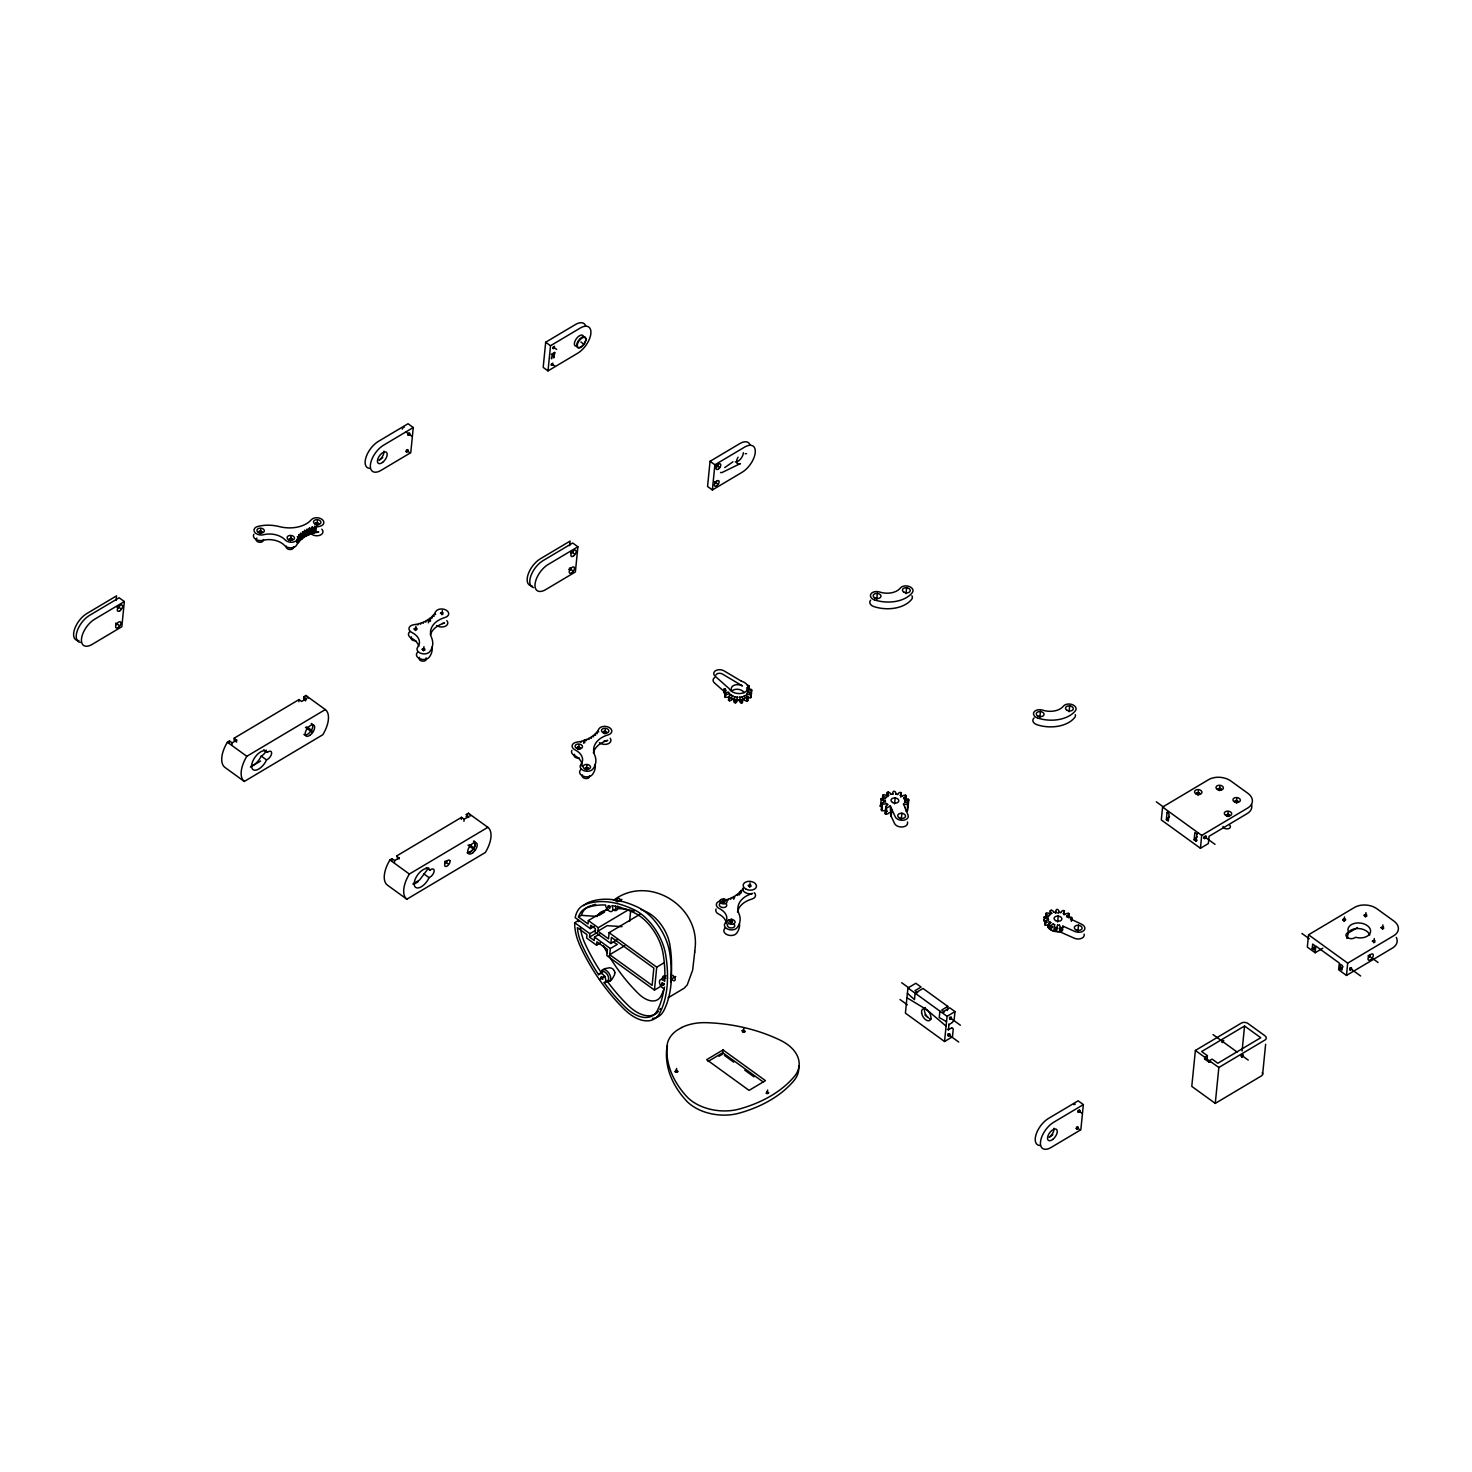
<?xml version="1.0" encoding="UTF-8"?>
<svg xmlns="http://www.w3.org/2000/svg" width="1472" height="1472" viewBox="0 0 1472 1472"><rect width="100%" height="100%" fill="white"/><g stroke="black" fill="none" stroke-linecap="round" stroke-linejoin="round"><path stroke-width="1.5" d="M668.067 997.814L684.149 988.227L687.24 984.915L692.65 970.085L694.692 952.292M694.71 950.967C702.236 906.862 648.802 873.338 613.401 900.386M309.451 528.025L309.58 529.166A34.923 22.908 5.7 0 0 308.531 529.626L306.912 529.129L307.206 530.27A34.923 22.908 5.7 0 0 306.231 530.803L304.575 530.398L304.998 531.539A34.923 22.908 5.7 0 0 304.115 532.11L302.422 531.815L302.993 532.919A34.923 22.908 5.7 0 0 302.183 533.563L300.472 533.361L301.19 534.428A34.923 22.908 5.7 0 0 300.49 535.109L298.761 535.017L299.607 536.047A34.923 22.908 5.7 0 0 299 536.783L297.27 536.783L298.264 537.777A34.923 22.908 5.7 0 0 297.123 539.635A6.698 4.398 5.7 0 1 291.622 542.266A6.698 4.398 5.7 0 1 285.2 539.948A17.075 11.206 5.7 0 0 263.543 534.741A6.698 4.398 5.7 0 1 254.619 532.183A6.698 4.398 5.7 0 1 257.747 526.479A29.79 19.541 5.7 0 1 279.275 526.59A27.453 18.014 5.7 0 0 311.328 519.708A6.698 4.398 5.7 0 1 322.331 519.598A6.698 4.398 5.7 0 1 319.277 526.442A34.923 22.908 5.7 0 0 316.351 526.994L314.934 526.258L314.787 527.381A34.923 22.908 5.7 0 0 313.61 527.712L312.119 527.05L312.119 528.19A34.923 22.908 5.7 0 0 310.997 528.595L309.451 528.025L308.881 533.6L310.445 534.189A34.923 22.908 5.7 0 1 311.549 533.784L311.567 532.643L313.058 533.306A34.923 22.908 5.7 0 1 314.217 532.974L314.254 531.705M583.869 740.398L583.85 741.538L582.36 740.876A34.923 22.908 5.7 0 1 581.201 741.207L581.035 742.33L579.618 741.594A34.923 22.908 5.7 0 1 576.711 742.164A6.698 4.398 5.7 0 0 572.166 745.494A6.698 4.398 5.7 0 0 575.055 749.91A17.075 11.206 5.7 0 1 580.814 764.575A6.698 4.398 5.7 0 0 583.832 770.647A6.698 4.398 5.7 0 0 592.774 769.175A29.79 19.541 5.7 0 0 594.706 755.099A27.453 18.014 5.7 0 1 608.286 734.822A6.698 4.398 5.7 0 0 609.537 727.646A6.698 4.398 5.7 0 0 598.865 728.971A34.923 22.908 5.7 0 1 597.724 730.83L598.699 731.823L596.988 731.805A34.923 22.908 5.7 0 1 596.362 732.541L597.227 733.59L595.498 733.479A34.923 22.908 5.7 0 1 594.78 734.16L595.498 735.246L593.786 735.043A34.923 22.908 5.7 0 1 592.977 735.669L593.566 736.773L591.854 736.478A34.923 22.908 5.7 0 1 590.971 737.067L591.413 738.19L589.738 737.803A34.923 22.908 5.7 0 1 588.763 738.318L589.058 739.459L587.438 738.981A34.923 22.908 5.7 0 1 586.39 739.441L586.537 740.582L584.973 740.011A34.923 22.908 5.7 0 1 583.869 740.398L583.593 743.194M677.838 1071.285L675.519 1070.346L676.752 1070.273M694.692 952.329L694.71 950.93M744.961 1031.449L744.85 1030.915M766.01 1093.144C772.598 1094.487 762.404 1090.292 768.789 1092.629M292.321 539.47L291.014 538.218L292.284 539.138M891.038 794.291L890.174 793.095A5.557 3.643 5.7 0 0 888.61 792.23L888.297 792.083A13.966 9.163 5.7 0 0 887.285 792.433L887.285 792.672A5.557 3.643 5.7 0 0 887.598 793.96L888.72 795.082M1051.689 910.34L1051.358 910.211A13.966 9.163 5.7 0 0 1050.346 910.561L1050.346 910.8A5.557 3.643 5.7 0 0 1050.658 912.088L1051.781 913.192M1199.754 793.813L1199.625 793.224M1229.506 815.267L1229.433 815.543M317.032 524.768L315.689 522.946L318.67 523.425M737.122 700.322L736.975 701.463A5.005 3.275 5.7 0 1 736.313 702.273A7.286 4.784 5.7 0 1 735.632 702.788A13.966 9.163 5.7 0 1 734.473 702.567A7.286 4.784 5.7 0 1 734.142 701.868A5.005 3.275 5.7 0 1 733.976 701.04L734.491 699.844M737.435 697.25L737.233 698.501A5.005 3.275 5.7 0 1 736.626 699.2A7.286 4.784 5.7 0 1 735.926 699.697A13.966 9.163 5.7 0 1 734.786 699.494A7.286 4.784 5.7 0 1 734.436 698.795A5.005 3.275 5.7 0 1 734.27 697.967L734.786 696.771M1057.172 928.262L1056.951 929.513A5.354 3.514 5.7 0 1 1056.344 930.212A7.286 4.784 5.7 0 1 1055.663 930.727A13.966 9.163 5.7 0 1 1054.504 930.506A7.286 4.784 5.7 0 1 1054.173 929.807A5.354 3.514 5.7 0 1 1054.007 928.979L1054.522 927.783M1057.466 925.189L1057.319 926.33A5.354 3.514 5.7 0 1 1056.657 927.139A7.286 4.784 5.7 0 1 1055.976 927.636A13.966 9.163 5.7 0 1 1054.817 927.434A7.286 4.784 5.7 0 1 1054.467 926.734A5.354 3.514 5.7 0 1 1054.32 925.906L1054.835 924.71A9.77 6.403 5.7 0 1 1053.179 923.993M116.049 600.466L116.509 595.884L86.811 613.566A16.744 8.39 -54.1 0 0 74.778 628.599A16.744 8.39 -54.1 0 0 77.059 640.375L77.409 640.467A16.744 8.39 -54.1 0 0 78.918 640.578M124.347 601.551L121.826 626.722L92.129 644.405A16.744 8.39 -54.1 0 1 81.494 638.903A16.744 8.39 -54.1 0 1 94.631 619.234L124.347 601.551L119.122 597.779L89.406 615.462A16.744 8.39 -54.1 0 0 77.188 631.046A16.744 8.39 -54.1 0 0 80.371 642.418M229.282 743.047L229.485 740.95L232.098 742.845L231.895 744.942M229.485 740.95L227.387 742.219A26.054 13.064 -54.1 0 0 224.866 767.372L244.297 781.448L322.81 734.73A26.054 13.064 -54.1 0 0 325.312 709.578L305.882 695.483L303.766 696.753L306.378 698.648L301.613 701.463L299 699.586L234.25 738.134L234.03 740.232L236.642 742.109M236.753 741.06L234.25 738.134M260.36 533.766L260.802 529.313M290.499 540.923L290.941 536.489M253.865 534.244A6.698 4.398 5.7 0 0 255.558 539.175A6.698 4.398 5.7 0 0 262.991 540.334A17.075 11.206 5.7 0 1 284.648 545.542A6.698 4.398 5.7 0 0 286.93 547.087L287.739 547.382A6.698 4.398 5.7 0 0 296.553 545.21A34.923 22.908 5.7 0 1 297.694 543.37L296.994 539.58M297.694 543.37L298.761 535.017M296.718 542.377L298.43 542.377L299 536.783M298.43 542.377A34.923 22.908 5.7 0 1 299.055 541.641L299.607 536.047M299.055 541.641L298.19 540.61L299.92 540.702A34.923 22.908 5.7 0 1 300.638 540.022L300.472 533.361M299.92 540.702L300.49 535.127M300.638 540.022L301.19 534.428M299.92 538.954L301.631 539.157L302.183 533.563M301.631 539.157A34.923 22.908 5.7 0 1 302.441 538.513L302.993 532.919M302.441 538.513L304.115 532.11M303.563 537.703A34.923 22.908 5.7 0 1 304.446 537.114L304.575 530.398M304.446 537.114L304.998 531.539M304.005 535.992L305.679 536.397L306.231 530.803M305.679 536.397A34.923 22.908 5.7 0 1 306.654 535.863L306.636 531.926M306.654 535.863L307.206 530.27M306.36 534.722L307.979 535.219L308.531 529.626M307.979 535.219A34.923 22.908 5.7 0 1 309.028 534.741L309.58 529.166M310.445 534.189L310.997 528.595M311.549 533.784L312.119 527.05M313.058 533.306L313.61 527.712M314.217 532.974L314.934 526.258M298.798 701.684L299 699.586M316.02 532.073L318.725 532.036L315.799 532.588L316.351 526.994M316.903 525.283L317.345 520.849M304.851 699.789L303.766 696.753M306.268 699.697L306.378 698.648M413.264 427.524L410.762 452.677L381.046 470.359A16.744 8.39 -54.1 0 1 370.41 464.858A16.744 8.39 -54.1 0 1 383.548 445.206L413.264 427.524L408.038 423.734L378.341 441.416A16.744 8.39 -54.1 0 0 365.921 457.571A16.744 8.39 -54.1 0 0 370.061 468.427M391.828 860.807L392.03 858.71L394.643 860.586L394.441 862.684M415.49 630.513L415.914 626.281M463.956 821.321L464.158 819.223L461.546 817.328L396.796 855.876L397.882 858.912M399.298 858.82L396.796 855.876M423.513 650.918L423.936 646.686M428.352 622.822L429.842 618.295A34.923 22.908 5.7 0 0 430.652 617.651L432.363 617.854L431.646 616.768A34.923 22.908 5.7 0 0 432.363 616.087L434.093 616.198L433.228 615.149A34.923 22.908 5.7 0 0 433.854 614.431L435.565 614.431L434.59 613.438A34.923 22.908 5.7 0 0 435.73 611.579A6.698 4.398 5.7 0 1 446.402 610.254A6.698 4.398 5.7 0 1 445.151 617.449A27.453 18.014 5.7 0 0 431.572 637.707A29.79 19.541 5.7 0 1 429.658 651.783A6.698 4.398 5.7 0 1 420.698 653.274A6.698 4.398 5.7 0 1 417.68 647.183A17.075 11.206 5.7 0 0 411.921 632.518A6.698 4.398 5.7 0 1 409.032 628.102A6.698 4.398 5.7 0 1 413.577 624.772A34.923 22.908 5.7 0 0 416.484 624.202L417.901 624.938L418.066 623.815A34.923 22.908 5.7 0 0 419.226 623.484L420.716 624.146L420.734 623.006A34.923 22.908 5.7 0 0 421.838 622.619L423.402 623.19L423.255 622.049A34.923 22.908 5.7 0 0 424.304 621.589L425.923 622.067L425.629 620.926A34.923 22.908 5.7 0 0 426.604 620.411L428.278 620.798L427.837 619.675A34.923 22.908 5.7 0 0 428.72 619.086M430.284 621.368L430.652 617.651M441.913 614.799L442.336 610.567M461.343 819.426L461.546 817.328M467.397 817.53L466.311 814.494L468.427 813.243L487.858 827.319A26.054 13.064 -54.1 0 1 485.337 852.49L406.842 899.208L387.412 885.132A26.054 13.064 -54.1 0 1 389.933 859.961L392.03 858.71M468.814 817.438L466.311 814.494M585.709 326.066A16.744 8.39 -54.1 0 0 582.636 322.92L582.286 322.828A16.744 8.39 -54.1 0 0 575.405 324.558L545.689 342.24L543.186 367.393L548.007 370.889L577.723 353.206A16.744 8.39 -54.1 0 0 590.861 333.555A16.744 8.39 -54.1 0 0 580.226 328.054L550.528 345.736L548.007 370.889M553.73 357.659L554.705 352.397L553.73 357.659A3.901 2.208 59.2 0 1 554.134 352.802M569.609 545.689L570.069 541.107L540.353 558.79A16.744 8.39 -54.1 0 0 528.338 573.804A16.744 8.39 -54.1 0 0 530.619 585.598L530.969 585.672A16.744 8.39 -54.1 0 0 532.073 585.801M577.889 546.774L575.386 571.946L545.67 589.628A16.744 8.39 -54.1 0 1 535.054 584.108A16.744 8.39 -54.1 0 1 548.191 564.457L577.889 546.774L572.682 543.002L542.966 560.685A16.744 8.39 -54.1 0 0 530.84 575.994A16.744 8.39 -54.1 0 0 533.563 587.567M578.533 749.579L578.974 745.145M584.697 742.808L584.973 740.011M586.5 770.003L586.942 765.569M604.863 733.884L605.305 729.45M607.55 909.144L588.358 920.552L588.027 923.974L578.459 917.038A37.223 21.013 59.2 0 1 586.114 908.114A123.519 69.699 59.2 0 1 605.544 905.004A5.207 2.944 59.2 0 0 610.696 911.628A5.207 2.944 59.2 0 0 611.855 905.63A123.519 69.699 59.2 0 1 634.598 912.953A37.223 21.013 59.2 0 1 663.118 953.764A123.519 69.699 59.2 0 1 664.7 981.272A5.207 2.944 59.2 0 0 659.438 981.419A5.207 2.944 59.2 0 0 663.964 988.632A123.519 69.699 59.2 0 1 657.469 1010.27A37.223 21.013 59.2 0 1 625.195 1007.069A123.501 69.699 59.2 0 1 604.164 982.689A5.207 2.944 59.2 0 0 604.274 975.918A5.207 2.944 59.2 0 0 598.589 974.685A123.501 69.699 59.2 0 1 582.36 945.723A37.223 21.013 59.2 0 1 577.392 927.673L586.96 934.61L586.629 938.032L596.546 945.208L600.374 942.926M599.748 934.002L594.541 937.094L594.21 940.516L589.518 937.13L589.849 933.69L595.682 930.23M578.643 921.693A40.958 23.11 59.2 0 1 578.643 920.35L574.687 922.705A40.958 23.11 59.2 0 0 580.226 946.202A127.236 71.815 59.2 0 0 624.367 1009.387A40.958 23.11 59.2 0 0 659.861 1012.92A127.236 71.815 59.2 0 0 665.675 954.721A40.958 23.11 59.2 0 0 634.303 909.825A127.236 71.815 59.2 0 0 584.366 904.838A40.958 23.11 59.2 0 0 575.184 917.682L590.364 928.666L590.695 925.244L595.387 928.648L595.056 932.07L610.843 943.497L617.762 939.375M596.546 945.208L596.878 941.786L607.439 949.44L606.832 955.586L654.451 990.086L662.124 985.522M639.823 914.388L609.114 932.659L608.506 938.823L597.945 931.169L598.276 927.728L628.986 909.457M610.843 943.497L611.45 937.351L653.844 968.061L652.114 985.394L609.721 954.684L610.328 948.538L617.265 944.417L613.254 941.933M629.593 921.435L630.678 910.506M654.451 990.086L656.733 967.159L664.406 962.596M750.076 445.133A16.744 8.39 -54.1 0 0 739.772 443.624L710.056 461.306L707.554 486.478L712.374 489.974L742.09 472.291A16.744 8.39 -54.1 0 0 755.228 452.622A16.744 8.39 -54.1 0 0 744.593 447.12L714.895 464.802L712.374 489.974M675.133 1071.69L676.182 1072.168L676.642 1068.414M726.322 693.68L725.788 693.606A5.005 3.275 5.7 0 1 724.629 693.238L724.279 688.896A6.826 4.471 5.7 0 1 724.831 688.749L726.101 690.534A5.005 3.275 5.7 0 1 724.942 690.147L724.022 689.724A13.966 9.163 5.7 0 1 724.114 688.951M724.831 688.749L724.537 691.822A6.826 4.471 5.7 0 0 723.985 691.969L723.801 692.024A13.966 9.163 5.7 0 0 723.727 692.797M729.192 696.771L727.481 697.286A5.005 3.275 5.7 0 1 726.23 697.286L725.162 697.176A13.966 9.163 5.7 0 1 724.684 696.44L724.997 693.349A7.286 4.784 5.7 0 1 725.641 692.834A5.005 3.275 5.7 0 1 726.579 692.318L728.658 692.134A9.77 6.403 5.7 0 0 729.744 693.735M725.162 697.176L725.457 694.103A13.966 9.163 5.7 0 1 724.997 693.349M732.578 699.163L731.492 700.157A5.005 3.275 5.7 0 1 730.443 700.562L729.45 700.782A13.966 9.163 5.7 0 1 728.53 700.23L728.842 697.158A7.286 4.784 5.7 0 1 729.026 696.477A5.005 3.275 5.7 0 1 729.45 695.722L730.774 694.858M729.45 700.782L729.762 697.691A13.966 9.163 5.7 0 1 728.842 697.158M734.473 702.567L734.786 699.494M735.632 702.788L735.926 699.697M741.796 699.991L742.495 701.224A5.005 3.275 5.7 0 1 742.477 702.052A7.286 4.784 5.7 0 1 742.256 702.733A13.966 9.163 5.7 0 1 741.134 702.898L741.446 699.826A7.286 4.784 5.7 0 1 740.674 699.274A5.005 3.275 5.7 0 1 739.938 698.556L739.533 697.286M742.256 702.733L742.569 699.66A7.286 4.784 5.7 0 0 742.79 698.979M723.249 902.888L723.672 898.656M743.599 699.384L744.703 700.359A5.005 3.275 5.7 0 0 745.954 700.874A7.286 4.784 5.7 0 0 747.003 701.132L747.298 698.059A13.966 9.163 5.7 0 0 748.144 697.562L748.402 697.71A5.005 3.275 5.7 0 0 749.653 697.783A7.286 4.784 5.7 0 0 750.72 697.691A13.966 9.163 5.7 0 0 751.07 696.974L751.382 693.901A7.286 4.784 5.7 0 0 750.628 693.349A5.005 3.275 5.7 0 0 749.616 692.797L747.721 692.41M747.003 701.132A13.966 9.163 5.7 0 0 747.831 700.635L748.144 697.562A7.286 4.784 5.7 0 0 747.85 696.863M748.733 689.558L749.303 686.062A13.966 9.163 5.7 0 0 748.586 685.418A7.286 4.784 5.7 0 0 747.518 685.455M750.72 697.691L751.014 694.618A13.966 9.163 5.7 0 0 751.382 693.901M749.653 694.066A5.005 3.275 5.7 0 0 750.591 693.772A7.286 4.784 5.7 0 0 751.438 693.367L751.75 690.294A13.966 9.163 5.7 0 0 751.53 689.522A7.286 4.784 5.7 0 0 750.518 689.227A5.005 3.275 5.7 0 0 749.266 689.043L747.39 689.264M731.271 923.312L731.694 919.08M733.718 899.226L735.227 895.694A34.923 22.908 5.7 0 0 736.11 895.105L737.803 895.399L737.233 894.295A34.923 22.908 5.7 0 0 738.042 893.67L739.754 893.872L739.036 892.786A34.923 22.908 5.7 0 0 739.754 892.106L741.465 892.216L740.618 891.167A34.923 22.908 5.7 0 0 741.226 890.431L742.955 890.45C742.146 887.156 742.771 887.726 743.342 890.836A6.698 4.398 5.7 0 0 750.83 893.762L752.542 893.449L750.168 894.24A27.453 18.014 5.7 0 0 738.962 913.726A29.79 19.541 5.7 0 1 737.03 927.802A6.698 4.398 5.7 0 1 728.07 929.274A6.698 4.398 5.7 0 1 725.07 923.202A17.075 11.206 5.7 0 0 719.311 908.537A6.698 4.398 5.7 0 1 716.386 904.25A6.698 4.398 5.7 0 1 720.526 900.864M708.032 1061.496L722.77 1052.719L723.046 1049.922L765.44 1080.632L749.064 1090.384L706.67 1059.674L723.046 1049.922M739.459 894.902L739.754 892.106M740.95 893.228L741.226 890.431M749.653 887.174L750.076 882.942M743.378 1032.369L743.765 1028.45M766.912 1093.733L767.648 1090.034M876.76 599.325L877.367 593.161M882.409 807.061A5.354 3.514 5.7 0 1 881.231 806.674A7.286 4.784 5.7 0 1 880.33 806.251L881.397 798.67M885.794 810.207L884.083 810.722A5.354 3.514 5.7 0 1 882.832 810.741A7.286 4.784 5.7 0 1 881.765 810.612A13.966 9.163 5.7 0 1 881.286 809.876L881.967 803.178A7.286 4.784 5.7 0 1 882.611 802.645A5.354 3.514 5.7 0 1 883.55 802.13M882.298 799.866L882.758 795.395A13.966 9.163 5.7 0 1 883.366 794.77L883.715 794.788A5.557 3.643 5.7 0 1 885.666 795.119L887.23 795.966M881.765 810.612L882.446 803.914A13.966 9.163 5.7 0 1 881.967 803.178M882.924 799.241L883.366 794.77M906.016 593.658L906.642 587.512M889.18 812.599L888.113 813.611A5.354 3.514 5.7 0 1 887.064 813.998A7.286 4.784 5.7 0 1 886.07 814.218A13.966 9.163 5.7 0 1 885.15 813.685L885.813 806.969A7.286 4.784 5.7 0 1 885.997 806.288A5.354 3.514 5.7 0 1 886.42 805.534L887.745 804.669M886.843 796.904L887.285 792.433M886.07 814.218L886.733 807.502A13.966 9.163 5.7 0 1 885.813 806.969M887.855 796.554L888.297 792.083M891.075 816.022L891.646 809.14A6.385 4.177 5.7 0 1 891.278 808.146L890.358 805.975L890.615 814.844A6.385 4.177 5.7 0 0 890.983 815.856L894.571 823.51A6.698 4.398 5.7 0 0 902.667 826.951A6.698 4.398 5.7 0 0 907.47 821.983M891.204 816.04L891.793 809.324M894.59 803.896L895.197 797.75M900.79 797.198L901.232 792.727A13.966 9.163 5.7 0 0 900.165 792.341A7.286 4.784 5.7 0 0 899.3 792.709A5.354 3.514 5.7 0 0 898.435 793.261L897.791 794.438M901.287 819.223L901.913 813.078M905.114 799.701L905.556 795.23A7.286 4.784 5.7 0 0 904.489 795.266A5.354 3.514 5.7 0 0 903.311 795.487L901.876 796.26M905.832 800.345L906.274 795.874A13.966 9.163 5.7 0 0 905.556 795.23M906.09 811.219A5.557 3.643 5.7 0 0 906.973 811.164L908.5 799.333A7.286 4.784 5.7 0 0 907.488 799.038A5.354 3.514 5.7 0 0 906.237 798.854L904.36 799.075M908.5 799.333A13.966 9.163 5.7 0 1 908.721 800.106L907.672 810.428A13.966 9.163 5.7 0 1 907.322 811.146M947.398 1010.51L947.802 1006.406L923.018 988.466L916.946 992.073L914.995 990.656L921.067 987.05L915.842 983.259L907.93 987.97L905.409 1013.141L944.546 1041.495L952.476 1036.766L953.175 1029.609A4.122 2.061 -54.1 0 0 951.795 1027.971M915.106 993.177L914.462 999.598L907.396 993.287M939.89 1011.135L939.246 1017.557L946.533 1021.642M944.546 1041.495L947.066 1016.324L954.978 1011.614L949.771 1007.823L943.699 1011.448L941.73 1010.031L947.802 1006.406M947.416 1029.37A3.901 2.208 59.2 0 0 948.446 1029.756L948.962 1024.604A3.901 2.208 59.2 0 0 948.594 1024.126M954.978 1011.614L954.279 1018.642A4.085 2.042 -54.1 0 1 952.384 1022.359M1039.821 717.453L1040.446 711.289M1045.819 921.546A5.557 3.643 5.7 0 1 1044.071 920.883L1044.458 916.798A5.557 3.643 5.7 0 1 1046.334 916.504L1048.266 916.798M1049.223 924.71L1047.512 925.226A5.557 3.643 5.7 0 1 1045.562 925.152L1045.194 925.115A13.966 9.163 5.7 0 1 1044.715 924.379L1045.028 921.288A7.286 4.784 5.7 0 1 1045.672 920.773A5.354 3.514 5.7 0 1 1046.61 920.258L1048.45 919.945M1046.721 917.829A5.557 3.643 5.7 0 1 1045.69 916.817L1045.819 913.523A13.966 9.163 5.7 0 1 1046.426 912.898L1046.794 912.916A5.557 3.643 5.7 0 1 1048.726 913.247L1050.29 914.094M1045.194 925.115L1045.506 922.042A13.966 9.163 5.7 0 1 1045.028 921.288M1069.095 711.786L1069.702 705.64M1050.75 929.77L1050.07 929.274A10.194 6.679 5.7 0 1 1049.665 928.924L1049.518 928.795A13.966 9.163 5.7 0 1 1048.561 928.17L1048.874 925.097A7.286 4.784 5.7 0 1 1049.058 924.416A5.354 3.514 5.7 0 1 1049.481 923.662L1050.824 922.797M1050.346 910.561L1050.033 913.873A5.557 3.643 5.7 0 0 1050.198 914.811M1052.609 927.102L1051.542 928.096A5.557 3.643 5.7 0 1 1049.83 928.63L1049.794 925.63A13.966 9.163 5.7 0 1 1048.874 925.097M1054.504 930.506L1054.817 927.434M1055.663 930.727L1055.976 927.636M1057.65 922.024L1058.258 915.878M1062.545 929.182L1062.563 929.568A5.98 3.919 5.7 0 1 1062.526 929.936A6.9 4.526 5.7 0 1 1062.361 930.488L1062.287 930.672A13.966 9.163 5.7 0 1 1061.165 930.838L1061.478 927.765A7.286 4.784 5.7 0 1 1060.705 927.213A5.354 3.514 5.7 0 1 1059.969 926.495L1059.564 925.226M1062.287 930.672L1062.858 926.109L1074.836 931.463A6.698 4.398 5.7 0 0 1083.962 930.451A6.698 4.398 5.7 0 0 1081.718 924.287L1070.291 918.859A6.348 4.158 5.7 0 0 1071.579 918.344L1071.782 918.234A13.966 9.163 5.7 0 0 1071.579 917.461A7.286 4.784 5.7 0 0 1070.549 917.166A5.354 3.514 5.7 0 0 1069.316 916.982L1067.439 917.203M1060.852 912.566L1061.422 911.499A5.354 3.514 5.7 0 1 1062.361 910.837A7.286 4.784 5.7 0 1 1063.226 910.469A13.966 9.163 5.7 0 1 1064.293 910.837L1064.035 914.149A5.557 3.643 5.7 0 1 1064.072 914.866M1064.937 914.388L1066.225 913.652A5.354 3.514 5.7 0 1 1067.55 913.394A7.286 4.784 5.7 0 1 1068.617 913.358L1068.322 916.43A13.966 9.163 5.7 0 1 1069.04 917.074L1068.911 917.295A5.557 3.643 5.7 0 1 1068.525 917.81M1069.132 916.982L1069.334 914.002A13.966 9.163 5.7 0 0 1068.617 913.358M1071.266 920.534L1071.579 917.461M1071.469 921.306L1071.782 918.234M1077.909 931.206L1078.516 925.06M1083.355 1104.607L1080.834 1129.76L1051.137 1147.442A16.744 8.39 -54.1 0 1 1040.502 1141.941A16.744 8.39 -54.1 0 1 1053.639 1122.29L1083.355 1104.607L1078.13 1100.817L1048.414 1118.499A16.744 8.39 -54.1 0 0 1036.012 1134.654A16.744 8.39 -54.1 0 0 1040.134 1145.51M1200.434 848.277L1201.704 835.415L1247.722 808.018A15.824 10.378 5.7 0 0 1247.87 793.316L1230.905 781.025A15.824 10.378 5.7 0 0 1208.586 779.663L1162.586 807.061L1161.298 819.922L1200.434 848.277L1208.346 843.548L1209.082 836.28L1247.17 813.611A15.824 10.378 5.7 0 0 1251.568 804.485M1167.075 812.415L1169.026 813.832L1168.308 821.1L1166.358 819.683L1167.075 812.415L1168.418 811.624M1197.95 794.972L1198.374 790.722M1194.142 839.813L1194.859 832.545L1196.828 833.962L1196.092 841.23L1194.142 839.813L1197.306 836.611M1219.405 790.648L1219.828 786.379M1215.265 1103.393L1218.853 1067.476L1264.871 1040.078A4.655 3.054 5.7 0 0 1264.908 1035.754L1247.943 1023.463A4.655 3.054 5.7 0 0 1241.393 1023.077L1195.374 1050.456L1191.786 1086.391L1215.265 1103.393L1261.283 1075.995A4.655 3.054 5.7 0 0 1262.24 1072.61M1227.703 816.518L1228.126 812.268M1204.593 1058.938L1204.758 1057.264L1207.39 1055.7L1201.649 1051.542L1244.558 1026.002L1260.75 1037.723L1217.822 1063.262L1212.082 1059.104L1209.45 1060.668L1209.285 1062.342L1204.593 1058.938L1205.77 1058.239L1218.853 1067.476M1206.93 1060.245L1207.39 1055.7M1236.351 802.921L1236.774 798.67M1242.074 1051.045L1244.558 1026.002M1262.645 1074.192L1265.626 1044.255M1315.158 952.752L1315.821 946.054L1339.318 963.056L1338.637 969.772L1346.475 975.439L1347.69 963.148L1393.708 935.75A15.824 10.378 5.7 0 0 1393.855 921.03L1376.89 908.758A15.824 10.378 5.7 0 0 1354.571 907.396L1308.553 934.794L1307.338 947.085L1315.158 952.752L1322.831 948.189M1312.214 948.538L1312.674 944.067L1314.625 945.484L1314.183 949.955L1312.214 948.538L1315.269 946.735M1344.083 921.27L1344.506 916.964M1340.017 968.668L1340.458 964.197L1342.409 965.614L1341.967 970.085L1340.017 968.668L1343.053 966.865M1346.88 938.418L1348.536 932.162A11.353 7.452 5.7 0 1 1358.122 922.926A11.353 7.452 5.7 0 1 1370.524 931.923A11.353 7.452 5.7 0 1 1355.583 937.278L1354.479 937.922A5.023 3.294 5.7 0 1 1347.395 937.498A5.023 3.294 5.7 0 1 1347.432 932.825L1348.536 932.162M1365.501 917.111L1365.942 912.64M1373.818 942.816L1374.259 938.51M1382.447 929.402L1382.907 924.913M895.73 794.07L895.804 792.911A5.557 3.643 5.7 0 0 894.939 791.568L894.755 791.347A13.966 9.163 5.7 0 0 893.578 791.329L893.394 791.531A5.557 3.643 5.7 0 0 892.768 792.727L893.044 794.015M1058.791 912.18L1058.828 910.91A5.557 3.643 5.7 0 0 1058 909.696L1057.816 909.475A13.966 9.163 5.7 0 0 1056.638 909.457L1056.473 909.659A5.557 3.643 5.7 0 0 1055.829 910.855L1056.105 912.125M725.291 900.956L725.438 899.834A34.923 22.908 5.7 0 0 726.616 899.502L728.106 900.165L728.106 899.024A34.923 22.908 5.7 0 0 729.229 898.638L730.793 899.208L730.646 898.067A34.923 22.908 5.7 0 0 731.694 897.607L733.314 898.086L733.019 896.945A34.923 22.908 5.7 0 0 733.994 896.43M315.394 523.498L318.21 524.529M885.15 813.685L885.187 813.446A5.557 3.643 5.7 0 1 885.408 812.765M588.266 768.182C580.906 766.544 591.873 770.5 585.672 769.249M428.702 867.836L419.594 879.98L412.786 884.065M614.229 970.692L613.327 969.404A5.189 5.097 89 0 0 611.634 968.282L610.862 968.024A7.526 7.397 85.6 0 0 609.298 967.803L604.918 968.65A13.285 13.027 75.6 0 0 602.14 970.269L601.459 972.974L598.589 974.685M1226.25 814.697L1229.414 814.844M315.431 523.333L318.633 523.351M1368.206 956.009L1370.082 954.886L1368.978 957.076L1369.972 954.776L1368.224 955.954M1221.079 789.728L1219.331 790.317M445.041 861.911C444.36 866.346 449.107 858.452 445.298 861.543M677.709 1071.708L675.114 1071.671M742.274 1030.621C746.249 1028.321 739.054 1032.939 744.703 1031.872M749.303 686.062L748.88 686.688A5.005 3.275 5.7 0 1 748.181 687.332L746.543 687.958M906.274 795.874L906.145 796.094A5.557 3.643 5.7 0 1 905.151 797.162L903.514 797.769A9.77 6.403 5.7 0 1 904.139 798.983M1069.334 914.002L1069.224 914.222A5.557 3.643 5.7 0 1 1068.212 915.29L1066.593 915.897M742.127 1030.768L744.685 1031.89M259.164 531.447L261.924 531.594M732.89 696.072L731.805 697.084A5.005 3.275 5.7 0 1 730.756 697.47L729.762 697.691M889.861 805.902L888.775 806.895A5.557 3.643 5.7 0 1 887.064 807.429L886.733 807.502M1052.922 924.011L1051.836 925.023A5.557 3.643 5.7 0 1 1050.125 925.557L1049.794 925.63M1166.358 819.683L1169.522 816.482M1196.092 841.23L1197.159 840.162M621.202 907.562L618.847 907.47M900.238 795.322L901.177 794.254A5.557 3.643 5.7 0 0 901.269 792.948L901.232 792.727M1063.299 913.431L1064.238 912.364A5.557 3.643 5.7 0 0 1064.33 911.076L1064.293 910.837M571.78 551.282L573.013 551.466L572.056 551.08M916.394 992.809L917.7 992.588M881.286 809.876L881.489 809.692A5.557 3.643 5.7 0 1 882.446 809.048M729.339 698.611L729.155 698.795A5.005 3.275 5.7 0 0 728.714 699.55A7.286 4.784 5.7 0 0 728.53 700.23M1049.278 926.642L1050.511 925.87M728.364 920.294L729.321 919.724A3.717 2.447 5.7 0 1 735.043 921.601A3.717 2.447 5.7 0 1 730.646 924.214A3.717 2.447 5.7 0 1 728.364 920.294L729.321 919.724M577.65 747.022L580.244 747.592M603.833 731.418L606.611 732.007M1220.914 789.93L1219.534 790.317M943.258 1012.055L944.454 1011.963M677.543 1071.855L676.2 1072.168M382.738 457.663L379.04 460.258A6.882 3.459 -54.1 0 0 383.879 451.186M724.721 467.599L732.946 461.84M1052.83 1134.746L1049.131 1137.341A6.882 3.459 -54.1 0 0 1053.952 1128.27M318.246 524.492L317.234 524.768M303.545 698.85L304.299 699.053A22.338 11.187 -54.1 0 1 305.55 700.93M232.098 742.845L236.863 740.011M244.297 781.448A26.054 13.064 -54.1 0 1 246.818 756.295L325.312 709.578M251.215 766.121A11.353 5.686 -54.1 0 0 261.225 756.056L262.31 755.394A5.023 2.521 -54.1 0 0 266.156 750.094M267.315 752.376L268.419 751.714A5.023 2.521 -54.1 0 1 271.602 753.37A5.023 2.521 -54.1 0 1 267.665 759.276L266.561 759.92A11.353 5.686 -54.1 0 1 254.012 770.095A11.353 5.686 -54.1 0 1 255.337 756.792A11.353 5.686 -54.1 0 1 267.315 752.376L263.764 749.782M250.406 767.078L260.581 761.042M466.09 816.592L466.845 816.794A22.338 11.187 -54.1 0 1 467.213 817.218M394.643 860.586L399.39 857.771M464.158 819.223L468.924 816.39M406.842 899.208A26.054 13.064 -54.1 0 1 409.363 874.037L487.858 827.319M429.861 870.118L430.965 869.474A5.023 2.521 -54.1 0 1 434.148 871.13A5.023 2.521 -54.1 0 1 430.21 877.018L429.106 877.662A11.353 5.686 -54.1 0 1 416.558 887.837A11.353 5.686 -54.1 0 1 417.882 874.552A11.353 5.686 -54.1 0 1 429.861 870.118L426.291 867.542M414.644 883.826L418.03 881.802M578.459 917.038L581.311 915.345A37.223 21.013 59.2 0 1 588.966 906.421A123.519 69.699 59.2 0 1 590.585 905.795M606.556 908.482L610.254 906.292M618.442 901.416L621.883 899.374M599.104 915.363L604.55 912.106M590.364 928.666L594.228 926.348M597.945 931.169L607.182 925.667L622.012 926.642M589.518 937.13L597.264 932.494M609.721 954.684L624.698 945.76M599.472 979.561L605.01 976.249M604.164 982.689L609.776 981.18A13.285 12.935 -87.2 0 0 612.168 979.027L614.394 975.09A7.526 7.378 89.4 0 0 614.689 973.507L614.707 972.679M660.45 985.633L664.148 983.425M670.625 979.579L675.777 976.506M718.98 1056.289L722.623 1054.118M1196.828 833.962L1198.042 833.244M948.962 1024.604L951.464 1023.095A3.625 1.822 -54.1 0 0 952.145 1022.562M948.446 1029.756L950.949 1028.266A3.625 1.822 -54.1 0 1 951.611 1028.026M1347.745 933.358L1357.35 927.654M1346.475 975.439L1392.475 948.042A15.824 10.378 5.7 0 0 1396.284 937.406M1209.285 1062.342L1210.462 1061.643M585.488 767.538L587.99 767.795M886.07 811.974L887.082 811.385M603.87 731.4L606.372 731.676M259.348 531.3L260.838 531.061M907.782 806.969L908.04 806.822A13.966 9.163 5.7 0 0 907.838 806.049M577.65 747.095L578.974 746.893M741.097 700.01L741.465 699.936A13.966 9.163 5.7 0 0 742.569 699.66L744.004 699.034A9.421 6.182 5.7 0 0 744.906 698.501M1198.981 794.549L1198.171 794.678M1228.715 816.095L1228.329 816.187M883.55 802.148L885.371 801.817M729.505 693.698L727.794 694.195A5.005 3.275 5.7 0 1 726.542 694.214L725.457 694.103M886.475 803.51L884.764 804.025A5.557 3.643 5.7 0 1 882.795 803.951L882.446 803.914M1049.536 921.638L1047.825 922.134A5.557 3.643 5.7 0 1 1045.856 922.079L1045.506 922.042M742.55 699.642L742.753 699.568A9.77 6.403 5.7 0 0 743.342 699.347M880.716 805.386L880.403 805.478A13.966 9.163 5.7 0 0 880.33 806.251M1044.145 919.871L1043.832 919.963A13.966 9.163 5.7 0 0 1043.758 920.736M1237.106 802.59L1238.173 801.596L1236.811 802.626M605.691 733.314C608.58 732.007 603.667 733.792 605.581 733.35M745.182 453.67L746.525 453.744M739.827 700.194L736.92 700.175M1219.552 788.127L1217.914 788.9L1220.914 788.679M1227.63 814.016L1228.844 814.292M739.018 700.249L738.594 700.249A9.77 6.403 5.7 0 1 737.325 700.212M885.022 800.437L883.071 800.345A5.557 3.643 5.7 0 1 881.305 799.682L880.992 799.535A13.966 9.163 5.7 0 1 881.084 798.762M1048.082 918.565L1046.132 918.473A5.557 3.643 5.7 0 1 1044.366 917.81L1044.071 917.663A13.966 9.163 5.7 0 1 1044.145 916.89M747.868 691.03L749.8 691.012A5.005 3.275 5.7 0 0 750.904 690.699A7.286 4.784 5.7 0 0 751.75 690.294M904.838 800.842L906.77 800.842A5.354 3.514 5.7 0 0 907.874 800.51A7.286 4.784 5.7 0 0 908.721 800.106M581.311 915.345L597.282 916.449A26.054 14.702 59.2 0 1 602.122 911.536A112.332 63.406 59.2 0 1 608.506 909.586M1219.607 788.127L1220.766 788.55M1198.392 792.506L1196.552 793.058L1199.57 793.114M1237.032 800.492L1235.321 800.658L1237.97 801.062M904.691 802.222L906.586 802.626A5.354 3.514 5.7 0 1 907.598 803.16A7.286 4.784 5.7 0 1 908.353 803.712A13.966 9.163 5.7 0 1 907.985 804.43A7.286 4.784 5.7 0 1 906.936 804.522A5.354 3.514 5.7 0 1 905.685 804.448L903.882 803.859M1227.409 816.15L1226.489 815.69M315.578 532.018L315.358 531.962A5.023 3.294 5.7 0 1 314.474 531.76L315.799 532.588M885.187 798.67L883.274 798.376A5.557 3.643 5.7 0 0 881.397 798.689M891.83 809.324L895.234 816.794A6.698 4.398 5.7 0 0 903.514 820.217A6.698 4.398 5.7 0 0 908.04 815.028L904.857 807.539M748.218 697.691L746.598 697.121M467.415 852.73C472.089 852.509 477.37 845.627 474.37 841.469M735.172 699.881L732.835 699.126A9.605 6.311 5.7 0 1 731.786 698.611L731.437 698.409M1197.435 794.53L1196.902 794.273M615.885 901.177L617.21 901.618M885.831 797.401L884.102 796.72A5.557 3.643 5.7 0 1 882.924 795.616L882.758 795.395M1048.892 915.529L1047.31 914.922A5.557 3.643 5.7 0 1 1046.003 913.726L1045.819 913.523M577.834 748.935L580.152 748.567L577.631 748.825M746.911 694.048L748.714 694.637A5.005 3.275 5.7 0 0 749.966 694.692A7.286 4.784 5.7 0 0 751.014 694.618M474.334 841.45L473.487 841.23A6.698 3.349 -54.1 0 1 474.15 847.688A6.698 3.349 -54.1 0 1 467.231 852.693M1052.149 930.543L1059.766 931.739L1074.174 938.161A6.698 4.398 5.7 0 0 1081.405 938.4A6.698 4.398 5.7 0 0 1084.128 934.131M259.422 532.919L262.2 532.22L259.311 532.846M580.87 342.001L583.869 344.172M553.178 346.932L556.674 349.453M716.238 465.06L719.734 467.581M545.689 342.24L550.528 345.736M710.056 461.306L714.895 464.802M551.503 363.694L554.999 366.234M714.564 481.822L718.06 484.362M1156.311 801.835L1163.653 807.153M1204.022 836.39L1215.026 844.358M1368.776 955.733L1378.086 962.486M1162.586 807.061L1201.704 835.415M1308.553 934.794L1347.69 963.148M1301.929 933.45L1309.27 938.768M1349.622 968.006L1360.625 975.973M406.162 432.106L411.498 435.951M571.007 551.522L574.558 554.079M406.272 450.156L409.823 452.732M569.333 568.284L572.884 570.86M1213.02 1034.577L1237.124 1052.038M1240.822 1054.725L1248.238 1060.098M1195.374 1050.456L1204.758 1057.264M901.692 982.726L909.015 988.043M949.385 1017.281L960.388 1025.248M1078.038 1110.477L1081.57 1113.034M907.93 987.97L947.066 1016.324M900.018 999.506L907.341 1004.824M947.71 1034.043L958.714 1042.029M1076.363 1127.239L1079.896 1129.815M609.114 932.659L656.733 967.159M588.358 920.552L598.276 927.728M306.728 726.782L311.917 730.535M469.439 844.652L474.297 848.166M305.458 727.37L312.506 732.467M468.004 845.112L475.051 850.227M574.687 922.705L589.849 933.69M594.541 937.094L610.328 948.538M117.447 606.298L120.998 608.874M722.77 1052.719L763.398 1082.141M724.463 1055.442L733.682 1062.122M744.74 1070.144L753.958 1076.823M115.773 623.061L119.324 625.637M444.71 861.341L448.39 864.027M261.225 756.056L266.561 759.92M423.77 873.798L429.106 877.662M227.387 742.219L246.818 756.295M389.933 859.961L409.363 874.037M1235.192 802.148L1235.118 802.056M924.894 1014.889L928.133 1017.649A6.698 3.79 59.2 0 1 925.336 1007.529M724.96 692.208L714.435 682.898A6.33 4.158 5.7 0 1 714.693 677.525M743.894 696.311L745.145 697.36A5.005 3.275 5.7 0 0 746.267 697.802A7.286 4.784 5.7 0 0 747.298 698.059M289.156 539.782L292.321 539.488L289.377 539.911L290.683 538.182L288.99 539.378M1048.671 927.857L1048.156 927.066A9.605 6.293 5.7 0 1 1047.806 926.238L1047.604 925.41M1196.57 793.923L1196.497 793.794M449.806 860.531L448.942 860.053A3.717 1.858 -54.1 0 0 446.458 861.414L445.906 862.077A3.717 1.858 -54.1 0 0 445.409 862.831L445.022 863.659A3.717 1.858 -54.1 0 0 444.728 864.69L444.728 865.499A3.717 1.858 -54.1 0 0 444.894 865.978L445.28 866.346A3.717 1.858 -54.1 0 0 447.801 865.536A3.717 1.858 -54.1 0 0 449.843 862.426L449.954 861.948A3.717 1.858 -54.1 0 0 449.825 860.568M742.109 696.918L742.808 698.151A5.005 3.275 5.7 0 1 742.79 698.979M1054.099 912.419L1053.234 911.223A5.557 3.643 5.7 0 0 1051.67 910.358M903.422 804.154L904.213 805.865A4.453 2.926 5.7 0 1 904.618 806.343L904.746 806.546A6.826 4.49 5.7 0 1 905.041 807.171L905.114 807.374M603.41 732.43L604.569 733.314L603.354 732.246M739.22 700.359L739.643 701.629A5.005 3.275 5.7 0 0 740.361 702.346A7.286 4.784 5.7 0 0 741.134 702.898M308.881 533.6L309.028 534.759M1062.858 926.109L1062.876 926.495A5.98 3.919 5.7 0 1 1062.839 926.863A6.9 4.526 5.7 0 1 1062.674 927.415L1062.6 927.599A13.966 9.163 5.7 0 1 1061.478 927.765M1047.604 925.391L1047.586 925.134A9.77 6.403 5.7 0 0 1059.766 931.739L1060.134 928.096A9.77 6.403 5.7 0 1 1059.049 928.188L1059.674 929.568A5.354 3.514 5.7 0 0 1060.392 930.286A7.286 4.784 5.7 0 0 1061.165 930.838M798.634 1065.986A40.958 26.864 5.7 0 1 794.107 1080.43A127.236 83.462 5.7 0 1 739.128 1113.163A40.958 26.864 5.7 0 1 686.173 1100.559A127.236 83.481 5.7 0 1 666.614 1050.125A40.958 26.864 5.7 0 1 667.515 1045.801M617.743 901.729A2.981 1.674 59.2 0 1 618.185 898.251A2.981 1.674 59.2 0 1 621.258 901.526M652.446 1018.458A40.958 23.11 59.2 0 0 663.835 1010.565A127.236 71.815 59.2 0 0 669.631 952.366A40.958 23.11 59.2 0 0 638.278 907.451A127.236 71.815 59.2 0 0 588.322 902.483A40.958 23.11 59.2 0 0 583.648 905.703M662.308 979.708A5.207 2.944 59.2 0 1 665.859 978.126M662.326 979.469A6.698 3.79 59.2 0 1 666.154 975.918M657.395 1012.534A37.223 21.013 59.2 0 1 628.066 1005.358A123.501 69.699 59.2 0 1 607.034 980.978A5.207 2.944 59.2 0 0 607.145 974.206A5.207 2.944 59.2 0 0 601.459 972.974A123.501 69.699 59.2 0 1 585.212 944.03A37.223 21.013 59.2 0 1 580.391 927.397M660.339 1008.559A37.223 21.013 59.2 0 1 659.842 1009.479M658.702 1011.117A37.223 21.013 59.2 0 1 658.076 1011.853M670.514 978.567A116.067 65.504 59.2 0 0 669.852 944.803A29.79 16.799 59.2 0 0 647.036 912.143A116.067 65.504 59.2 0 0 640.78 909.42M664.571 987.123A112.35 63.406 59.2 0 1 661.057 995.9A26.054 14.702 59.2 0 1 638.462 993.655A112.332 63.406 59.2 0 1 608.93 955.733M607.458 953.23A112.332 63.406 59.2 0 1 603.299 945.613M617.154 908.647A112.332 63.406 59.2 0 1 628.342 909.77M630.274 910.193A112.332 63.406 59.2 0 1 634.193 911.223M617.725 906.108A6.698 3.79 59.2 0 1 613.088 909.917A5.207 2.944 59.2 0 0 615.59 906.163M602.14 970.269A6.698 3.79 59.2 0 1 608.819 972.992A6.698 3.79 59.2 0 1 609.776 981.18M614.394 970.931A5.189 5.097 89 0 1 614.873 972.918M592.241 905.243A123.519 69.699 59.2 0 1 595.626 904.342M468.427 813.243A26.054 13.064 -54.1 0 1 469.991 814.936M470.304 815.451A26.054 13.064 -54.1 0 1 470.58 816.003M311.218 723.506A6.698 3.349 -54.1 0 1 311.07 730.811A6.698 3.349 -54.1 0 1 303.894 734.454M305.882 695.483A26.054 13.064 -54.1 0 1 308.034 698.262M1073.806 1104.718A3.717 1.858 -54.1 0 1 1075.278 1104.166M946.054 1026.334A3.901 2.208 59.2 0 0 945.079 1025.266L926.753 1009.718L907.966 998.366A3.901 2.208 59.2 0 0 906.936 997.979M931.132 1019.066A6.698 3.79 59.2 0 1 929.145 1018.366M733.682 923.938A3.717 2.447 5.7 0 1 733.884 927.231A3.717 2.447 5.7 0 1 728.916 927.378A3.717 2.447 5.7 0 1 727.83 924.103M726.377 904.25A3.717 2.447 5.7 0 1 724.868 907.322A3.717 2.447 5.7 0 1 719.974 906.31A3.717 2.447 5.7 0 1 720.673 903.072M739.533 923.735A29.79 19.541 5.7 0 1 736.478 933.395A6.698 4.398 5.7 0 1 727.518 934.867A6.698 4.398 5.7 0 1 724.5 928.795A17.075 11.206 5.7 0 0 725.089 927.949M726.285 923.827A17.075 11.206 5.7 0 0 718.741 914.13A6.698 4.398 5.7 0 1 716.625 912.493L716.238 911.922A6.698 4.398 5.7 0 1 716.091 908.997M737.509 912.088A27.453 18.014 5.7 0 1 751.971 899.042A6.698 4.398 5.7 0 0 754.308 892.694M589.518 775.818A3.717 2.447 5.7 0 1 585.488 778.522A3.717 2.447 5.7 0 1 582.489 774.916M579.306 758.025A3.717 2.447 5.7 0 1 575.092 757.16A3.717 2.447 5.7 0 1 574.614 754.308M595.203 764.483A29.79 19.541 5.7 0 1 592.222 774.769A6.698 4.398 5.7 0 1 583.262 776.241A6.698 4.398 5.7 0 1 580.262 770.169A17.075 11.206 5.7 0 0 580.851 769.322M581.974 766.158A17.075 11.206 5.7 0 0 574.503 755.504A6.698 4.398 5.7 0 1 572.369 753.866L571.982 753.296A6.698 4.398 5.7 0 1 571.854 750.37M593.382 752.873A27.453 18.014 5.7 0 1 605.36 741.207L607.734 740.416L606.022 740.729A6.698 4.398 5.7 0 1 604.219 740.71M610.181 738.263A6.698 4.398 5.7 0 1 608.138 743.783A6.698 4.398 5.7 0 1 599.398 742.716M426.107 657.874A3.717 2.447 5.7 0 1 422.593 661.149A3.717 2.447 5.7 0 1 419.52 657.322M415.822 640.706A3.717 2.447 5.7 0 1 411.829 639.676A3.717 2.447 5.7 0 1 411.498 636.916M432.069 647.091A29.79 19.541 5.7 0 1 429.088 657.377A6.698 4.398 5.7 0 1 420.127 658.867A6.698 4.398 5.7 0 1 417.128 652.777A17.075 11.206 5.7 0 0 417.422 652.372M418.747 646.392A17.075 11.206 5.7 0 0 411.369 638.112A6.698 4.398 5.7 0 1 410.026 631.506M430.394 634.892A27.453 18.014 5.7 0 1 444.599 623.024A6.698 4.398 5.7 0 1 442.446 623.374M446.826 620.595A6.698 4.398 5.7 0 1 445.372 626.226A6.698 4.398 5.7 0 1 436.595 625.563M263.359 539.525A3.717 2.447 5.7 0 1 258.833 542.156A3.717 2.447 5.7 0 1 256.882 538.09M293.498 546.774A3.717 2.447 5.7 0 1 289.671 549.516A3.717 2.447 5.7 0 1 286.341 546.112M321.798 529.184A6.698 4.398 5.7 0 1 320.05 535.219A6.698 4.398 5.7 0 1 310.758 533.526M1045.506 916.596A13.966 9.163 5.7 0 1 1045.911 916.173M1057.356 928.151A9.77 6.403 5.7 0 1 1056.068 928.004M1052.866 927.066A9.77 6.403 5.7 0 1 1051.781 926.532M1049.481 924.766A9.77 6.403 5.7 0 1 1048.69 923.717M1059.362 925.115A9.77 6.403 5.7 0 1 1057.669 925.078M1050.824 922.631A9.77 6.403 5.7 0 1 1049.794 921.674M1048.579 919.798A9.77 6.403 5.7 0 1 1048.285 918.694M1048.469 916.725A9.77 6.403 5.7 0 1 1048.984 915.694M1050.566 914.094A9.77 6.403 5.7 0 1 1051.762 913.376M1054.338 912.493A9.77 6.403 5.7 0 1 1055.958 912.272M1058.957 912.327A9.77 6.403 5.7 0 1 1060.613 912.64M1063.354 913.615A9.77 6.403 5.7 0 1 1064.679 914.388M1066.519 916.044A9.77 6.403 5.7 0 1 1067.2 917.111M1048.579 928.17A7.286 4.784 5.7 0 1 1048.745 927.489M1044.715 924.379A7.286 4.784 5.7 0 1 1045.378 923.846A5.354 3.514 5.7 0 1 1045.874 923.533M1057.687 912.769A5.557 3.643 5.7 0 1 1058.239 913.413M1055.737 913.358A5.557 3.643 5.7 0 1 1056.178 912.732M886.806 810.98A9.77 6.403 5.7 0 1 886.052 810.262M904.654 800.97A9.77 6.403 5.7 0 1 904.544 802.074M887.763 804.503A9.77 6.403 5.7 0 1 886.714 803.565M885.5 801.67A9.77 6.403 5.7 0 1 885.206 800.566M885.408 798.597A9.77 6.403 5.7 0 1 885.923 797.566M887.487 795.966A9.77 6.403 5.7 0 1 888.702 795.248M891.278 794.383A9.77 6.403 5.7 0 1 892.897 794.144M895.896 794.199A9.77 6.403 5.7 0 1 897.552 794.512M900.294 795.487A9.77 6.403 5.7 0 1 901.618 796.26M734.362 699.678A9.77 6.403 5.7 0 1 732.835 699.126M748.53 688.694A13.966 9.163 5.7 0 1 748.99 689.135M751.235 692.594A13.966 9.163 5.7 0 1 751.438 693.367M747.831 700.635A7.286 4.784 5.7 0 0 747.537 699.936A5.005 3.275 5.7 0 0 747.077 699.274M747.85 696.863A5.005 3.275 5.7 0 0 747.279 696.09L745.807 695.17A9.77 6.403 5.7 0 1 743.636 696.274M750.334 696.422A7.286 4.784 5.7 0 1 751.07 696.974M747.574 692.263A9.77 6.403 5.7 0 1 746.672 694.103M742.182 696.753A9.77 6.403 5.7 0 1 739.312 697.176M737.619 697.139A9.77 6.403 5.7 0 1 734.675 696.606M733.13 696.054A9.77 6.403 5.7 0 1 730.793 694.692M747.169 689.172A9.77 6.403 5.7 0 1 747.684 691.159M732.265 690.681A6.882 4.526 5.7 0 1 738.797 689.411A6.882 4.526 5.7 0 1 744.114 692.686M731.326 689.558A6.882 4.526 5.7 0 1 734.657 685.087A6.882 4.526 5.7 0 1 742.44 685.934L722.421 674.029A4.103 2.686 5.7 0 0 715.907 675.004M724.684 696.44A7.286 4.784 5.7 0 1 725.328 695.906A5.005 3.275 5.7 0 1 725.972 695.52M402.224 429.106A3.717 1.858 -54.1 0 1 402.629 428.61M403.714 427.634A3.717 1.858 -54.1 0 1 404.174 427.377M1347.984 937.756A11.353 7.452 5.7 0 1 1347.634 936.891M1347.653 933.837A11.353 7.452 5.7 0 1 1358.674 928.538A11.353 7.452 5.7 0 1 1369.77 935.014M1229.764 825.222A3.717 2.447 5.7 0 1 1227.979 828.81A3.717 2.447 5.7 0 1 1223.011 826.454M1075.296 714.638A6.698 4.398 5.7 0 1 1074.744 717.434A29.79 19.541 5.7 0 1 1036.987 724.739A6.698 4.398 5.7 0 1 1034.098 717.894M911.922 595.792A6.698 4.398 5.7 0 1 911.665 599.306A29.79 19.541 5.7 0 1 873.908 606.611A6.698 4.398 5.7 0 1 870.633 600.153M738.079 457.203A6.698 3.349 -54.1 0 0 736.791 462.778A6.698 3.349 -54.1 0 0 740.379 463.588L722.31 472.383A3.901 1.95 -54.1 0 1 720.526 472.383M743.305 452.75A6.698 3.349 -54.1 0 1 740.471 459.135A6.698 3.349 -54.1 0 1 735.246 461.932M576.141 346.233A6.514 3.257 -54.1 0 1 576.454 338.56A6.514 3.257 -54.1 0 1 583.501 336.407M551.209 357.954A3.901 2.208 59.2 0 0 551.669 358.8L552.184 353.887A3.901 2.208 59.2 0 0 551.282 354.31M670.772 981.64C671.122 986.461 671.563 965.687 670.772 981.64M115.662 624.422C118.68 624.128 117.429 623.41 115.662 624.422M117.337 607.642C118.735 609.279 120.943 603.925 117.944 608.23C116.564 606.114 121.624 604.109 117.337 607.642M406.143 451.518C407.615 453.118 409.768 447.709 406.714 452.106C405.389 449.99 410.394 447.966 406.143 451.518M407.818 434.737C409.326 436.264 411.442 430.983 408.314 435.344C407.21 433.118 411.939 431.333 407.836 434.59M569.222 569.627C570.51 571.78 572.774 565.193 570.234 570.05C567.769 569.296 573.362 565.414 569.222 569.627M570.897 552.865L572.994 551.614L570.897 552.865M1076.234 1128.601C1077.633 1130.183 1079.822 1125.013 1076.842 1129.19C1075.701 1127.037 1080.154 1125.123 1076.234 1128.601M1077.909 1111.82C1079.178 1113.862 1081.534 1107.588 1078.792 1112.317C1076.658 1110.992 1082.251 1107.846 1077.909 1111.82M414.166 628.912C415.564 632.15 419.023 627.55 415.067 628.139C419.962 630.09 412.896 629.096 414.202 628.783M422.188 649.336C423.697 651.691 427.469 648.71 422.777 650.219C421.507 647.496 428.002 648.968 422.225 649.189M440.57 613.198C443.256 614.91 444.378 614.118 440.57 613.272C443.182 611.91 444.581 613.014 440.606 613.07M721.906 901.306C723.451 903.734 727.15 900.441 722.678 902.281C720.728 899.613 727.775 900.643 721.906 901.269M729.928 921.711C731.602 925.189 734.822 919.724 730.278 921.178C733.976 919.871 731.658 924.747 729.965 921.582M748.31 885.574C749.892 887.763 753.425 885.408 748.733 886.365C748.438 883.623 753.94 885.537 748.346 885.445M1204.041 838.028C1205.586 839.997 1208.199 833.594 1204.685 838.709C1203.176 836.262 1208.917 834.109 1204.041 838.028M601.073 977.224C604.274 983.186 602.453 974.63 601.073 977.224M608.157 906.163C611.469 912.198 609.518 903.532 608.157 906.163M662.05 983.296C662.694 987.307 665.031 983.738 663.762 983.535C663.246 988.485 662.345 980.131 662.05 983.296M1223.6 1040.686C1221.962 1045.672 1220.619 1039.269 1223.6 1040.686M577.024 747.905L577.061 748.07M947.876 1035.57C949.035 1037.65 951.593 1031.541 948.63 1036.159C946.606 1034.54 952.402 1031.927 947.913 1035.35M949.55 1018.79C951.059 1020.078 953.157 1015.717 949.771 1019.397C949.882 1016.6 953.12 1015.882 949.55 1018.79M1234.824 801.357L1234.842 801.302M551.338 364.964C553.122 365.663 553.693 364.614 551.338 364.927C552.92 362.462 553.877 362.517 551.338 364.927M553.012 348.202C554.098 350.686 555.698 342.866 553.012 348.165M718.189 464.968L716.956 466.845L718.189 464.95M1241.319 1056.473C1242.497 1058.405 1245.036 1052.738 1241.871 1057.117C1240.767 1054.762 1245.551 1053.216 1241.319 1056.362M1349.787 969.514C1351.278 970.839 1353.412 966.589 1349.953 970.085C1350.266 967.27 1353.302 966.681 1349.806 969.386M1342.758 919.558C1342.887 921.969 1347.726 920.074 1344.69 918.841C1339.943 921.785 1349.29 918.51 1342.777 919.466M1364.194 915.234C1366.053 917.314 1369.07 915.345 1364.434 915.915C1364.765 913.358 1369.494 915.253 1364.213 915.142M1372.493 941.105C1374.682 943.018 1376.762 941.878 1372.511 941.381C1374.774 939.67 1376.725 940.958 1372.511 941.068M1381.141 927.526C1383.33 929.402 1385.483 928.243 1381.214 927.93C1383.091 925.98 1385.686 927.452 1381.159 927.489M716.478 482.043L715.834 483.184L716.441 482.172M716.183 465.888L718.115 464.6L716.183 465.87M714.711 482.246L716.441 481.399L714.674 482.319M681.573 1027.548L676.826 1030.382A40.958 26.864 5.7 0 0 667.037 1045.93A127.236 83.481 5.7 0 0 686.578 1096.364A40.958 26.864 5.7 0 0 739.551 1108.968A127.236 83.462 5.7 0 0 794.53 1076.234A40.958 26.864 5.7 0 0 780.638 1040.391A127.236 83.481 5.7 0 0 706.1 1022.672A40.958 26.864 5.7 0 0 681.573 1027.548M741.354 681.168L724.04 670.864A6.33 4.158 5.7 0 0 715.613 670.662A6.33 4.158 5.7 0 0 715.098 676.182L729.008 688.51A9.77 6.403 5.7 0 0 745.163 692.061A9.77 6.403 5.7 0 0 741.354 681.168M671.103 977.463A2.981 1.674 59.2 0 0 674.618 980.665A2.981 1.674 59.2 0 0 673.679 976.12A2.981 1.674 59.2 0 0 671.103 977.463M472.77 852.785A6.698 3.349 -54.1 0 0 476.413 842.922A6.698 3.349 -54.1 0 0 468.151 849.27A6.698 3.349 -54.1 0 0 472.77 852.785M310.224 735.043A6.698 3.349 -54.1 0 0 313.867 725.181A6.698 3.349 -54.1 0 0 305.606 731.51A6.698 3.349 -54.1 0 0 310.224 735.043M119.986 610.714A3.717 1.858 -54.1 0 0 122.25 605.176A3.717 1.858 -54.1 0 0 117.65 608.433A3.717 1.858 -54.1 0 0 119.986 610.714M118.312 627.477A3.717 1.858 -54.1 0 0 120.575 621.957A3.717 1.858 -54.1 0 0 115.975 625.214A3.717 1.858 -54.1 0 0 118.312 627.477M1052.682 1139.475A6.882 3.459 -54.1 0 0 1056.473 1129.337A6.882 3.459 -54.1 0 0 1047.99 1135.795A6.882 3.459 -54.1 0 0 1052.682 1139.475M921.638 1013.196A6.698 3.79 59.2 0 0 929.476 1020.593A6.698 3.79 59.2 0 0 927.599 1010.418A6.698 3.79 59.2 0 0 921.638 1013.196M721.188 903.311A3.717 2.447 5.7 0 0 727.076 901.931A3.717 2.447 5.7 0 0 721.887 899.134A3.717 2.447 5.7 0 0 721.188 903.311M745.715 888.996A6.698 4.398 5.7 0 0 756.424 886.696A6.698 4.398 5.7 0 0 747.242 881.526A6.698 4.398 5.7 0 0 745.715 888.996M584.605 768.734A3.717 2.447 5.7 0 0 590.493 767.354A3.717 2.447 5.7 0 0 585.304 764.557A3.717 2.447 5.7 0 0 584.605 768.734M602.986 732.596A3.717 2.447 5.7 0 0 608.874 731.216A3.717 2.447 5.7 0 0 603.686 728.419A3.717 2.447 5.7 0 0 602.986 732.596M576.582 748.31A3.717 2.447 5.7 0 0 582.47 746.948A3.717 2.447 5.7 0 0 577.282 744.133A3.717 2.447 5.7 0 0 576.582 748.31M314.879 523.903A3.717 2.447 5.7 0 0 320.878 522.707A3.717 2.447 5.7 0 0 315.854 519.763A3.717 2.447 5.7 0 0 314.879 523.903M288.457 539.617A3.717 2.447 5.7 0 0 294.455 538.439A3.717 2.447 5.7 0 0 289.45 535.495A3.717 2.447 5.7 0 0 288.457 539.617M258.318 532.386A3.717 2.447 5.7 0 0 264.316 531.19A3.717 2.447 5.7 0 0 259.311 528.246A3.717 2.447 5.7 0 0 258.318 532.386M1075.922 929.807A3.901 2.558 5.7 0 0 1082.104 928.354A3.901 2.558 5.7 0 0 1076.676 925.41A3.901 2.558 5.7 0 0 1075.922 929.807M1055.682 920.607A3.901 2.558 5.7 0 0 1061.864 919.172A3.901 2.558 5.7 0 0 1056.418 916.228A3.901 2.558 5.7 0 0 1055.682 920.607M899.318 817.825A3.901 2.558 5.7 0 0 905.501 816.371A3.901 2.558 5.7 0 0 900.054 813.427A3.901 2.558 5.7 0 0 899.318 817.825M892.602 802.479A3.901 2.558 5.7 0 0 898.785 801.044A3.901 2.558 5.7 0 0 893.338 798.1A3.901 2.558 5.7 0 0 892.602 802.479M573.528 555.938A3.717 1.858 -54.1 0 0 575.81 550.399A3.717 1.858 -54.1 0 0 571.21 553.656A3.717 1.858 -54.1 0 0 573.528 555.938M571.854 572.7A3.717 1.858 -54.1 0 0 574.135 567.18A3.717 1.858 -54.1 0 0 569.535 570.437A3.717 1.858 -54.1 0 0 571.854 572.7M382.61 462.392A6.882 3.459 -54.1 0 0 386.4 452.254A6.882 3.459 -54.1 0 0 377.899 458.712A6.882 3.459 -54.1 0 0 382.61 462.392M1370.837 959.578A3.717 1.858 -54.1 0 0 1372.861 954.095A3.717 1.858 -54.1 0 0 1368.279 957.61A3.717 1.858 -54.1 0 0 1370.837 959.578M1225.753 815.396A3.717 2.447 5.7 0 0 1231.678 814.071A3.717 2.447 5.7 0 0 1226.544 811.238A3.717 2.447 5.7 0 0 1225.753 815.396M1234.401 801.817A3.717 2.447 5.7 0 0 1240.326 800.492A3.717 2.447 5.7 0 0 1235.192 797.658A3.717 2.447 5.7 0 0 1234.401 801.817M1217.454 789.526A3.717 2.447 5.7 0 0 1223.361 788.219A3.717 2.447 5.7 0 0 1218.227 785.367A3.717 2.447 5.7 0 0 1217.454 789.526M1196.018 793.85A3.717 2.447 5.7 0 0 1201.925 792.525A3.717 2.447 5.7 0 0 1196.791 789.691A3.717 2.447 5.7 0 0 1196.018 793.85M1067.126 710.387A3.901 2.558 5.7 0 0 1073.29 708.915A3.901 2.558 5.7 0 0 1067.844 705.99A3.901 2.558 5.7 0 0 1067.126 710.387M1037.87 716.036A3.901 2.558 5.7 0 0 1044.034 714.582A3.901 2.558 5.7 0 0 1038.57 711.657A3.901 2.558 5.7 0 0 1037.87 716.036M1037.65 718.042A29.79 19.541 5.7 0 0 1075.406 710.737A6.698 4.398 5.7 0 0 1072.389 704.646A6.698 4.398 5.7 0 0 1063.428 706.137A16.376 10.746 5.7 0 1 1042.673 710.148A6.698 4.398 5.7 0 0 1033.97 712.08A6.698 4.398 5.7 0 0 1037.65 718.042M904.066 592.259A3.901 2.558 5.7 0 0 910.23 590.787A3.901 2.558 5.7 0 0 904.765 587.862A3.901 2.558 5.7 0 0 904.066 592.259M874.81 597.908A3.901 2.558 5.7 0 0 880.974 596.454A3.901 2.558 5.7 0 0 875.509 593.529A3.901 2.558 5.7 0 0 874.81 597.908M874.589 599.914A29.79 19.541 5.7 0 0 912.346 592.609A6.698 4.398 5.7 0 0 909.328 586.518A6.698 4.398 5.7 0 0 900.367 588.009A16.376 10.746 5.7 0 1 879.612 592.02A6.698 4.398 5.7 0 0 870.909 593.952A6.698 4.398 5.7 0 0 874.589 599.914M718.538 468.924A3.349 1.674 -54.1 0 0 720.452 463.974A3.349 1.674 -54.1 0 0 716.312 467.047A3.349 1.674 -54.1 0 0 718.538 468.924M716.864 485.686A3.349 1.674 -54.1 0 0 718.778 480.737A3.349 1.674 -54.1 0 0 714.638 483.81A3.349 1.674 -54.1 0 0 716.864 485.686M581.495 346.674A6.514 3.257 -54.1 0 0 585.157 337.07A6.514 3.257 -54.1 0 0 577.116 343.105A6.514 3.257 -54.1 0 0 581.495 346.674M581.9 346.546A6.054 3.036 -54.1 0 0 585.157 337.64A6.054 3.036 -54.1 0 0 577.705 343.381A6.054 3.036 -54.1 0 0 581.9 346.546"/></g></svg>
